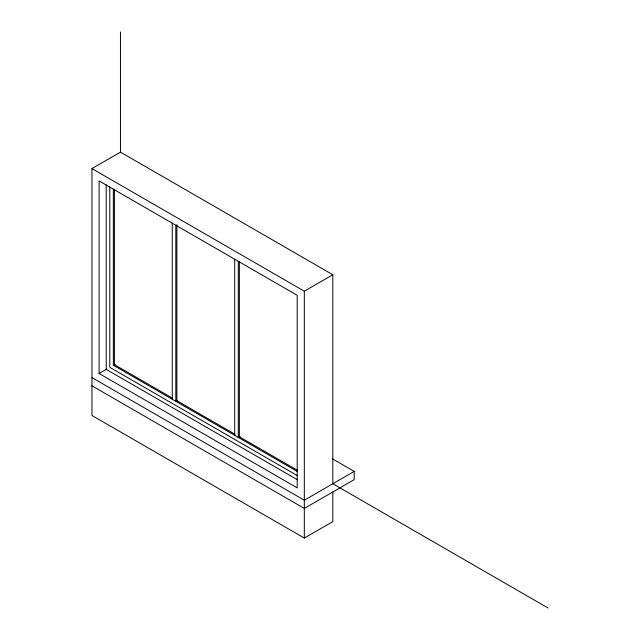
<?xml version="1.0" encoding="UTF-8"?>
<svg xmlns="http://www.w3.org/2000/svg" width="640" height="640" viewBox="0 0 640 640"><rect width="100%" height="100%" fill="white"/><g stroke="black" fill="none" stroke-linecap="round" stroke-linejoin="round"><path stroke-width="0.96" d="M332.824 491.976L332.824 521.6L304.32 538.056L91.96 415.456L91.96 168.592L120.464 152.136L332.824 274.744L332.824 483.752M99.088 373.488L297.2 487.864L297.2 295.312L99.088 180.936L99.088 373.488L106.864 369M113.344 189.168L113.344 365.256L115.12 364.232M91.96 168.592L304.32 291.2L332.824 274.744M177.592 400.296L175.816 401.328L175.816 225.232M240.072 436.368L238.288 437.392L238.288 261.304M91.96 385.832L304.32 508.432L354.208 479.632L354.208 471.408L304.32 500.208L91.96 377.6M332.624 458.944L354.208 471.408M332.52 483.576L548.04 608M172.464 398.16L114.408 364.64L114.408 189.544M234.936 434.232L176.88 400.712L176.88 224.616M297.408 470.296L239.352 436.776L239.352 261.68M113.344 365.256L297.2 471.408M297.304 475.584L109.776 367.32L109.776 186.984M297.4 479.752L106.216 369.376L106.216 184.808M304.32 291.2L304.32 538.056M234.72 259.248L234.72 435.336M172.248 223.176L172.248 399.272M120.464 32L120.464 152.688"/></g></svg>
